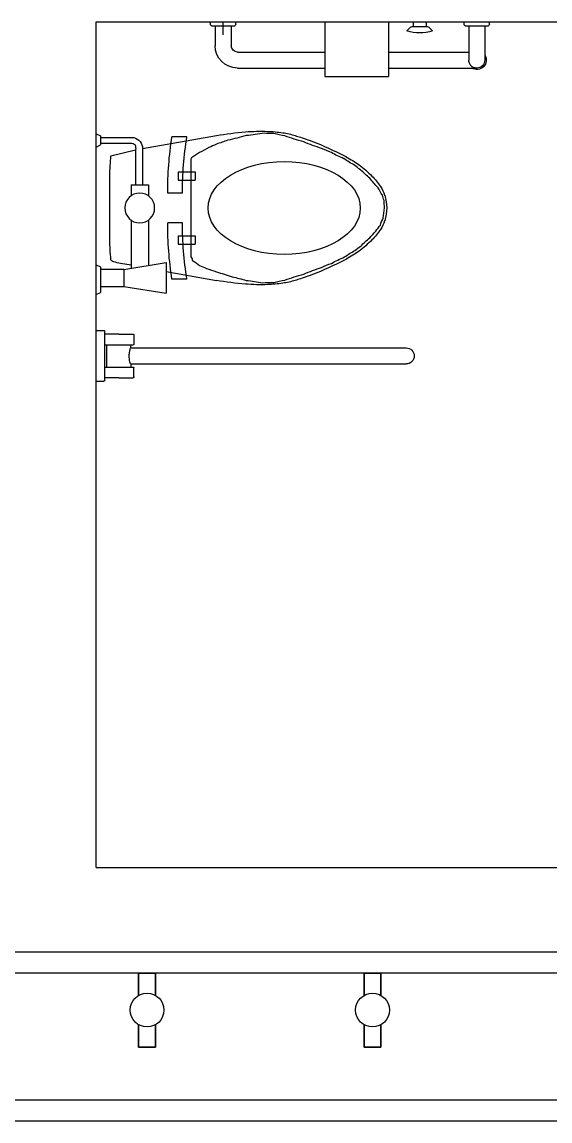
# Model space of a CAD drawing. Header units: millimetres. Extents: x 50157 to 283139, y 29188 to 187058.
# Drawn here: x 158317 to 159566, y 102788 to 105388 of the extents above; entities that cross this region are included whole.
import ezdxf

# ---------------------------------------------------------------- set-up
doc = ezdxf.new("R2010")
doc.units = ezdxf.units.MM
doc.layers.add('A-TOILET', color=252, linetype='Continuous')
doc.layers.add('A-WALL', color=3, linetype='Continuous')
doc.layers.add('AA-NO PLOT', color=151, linetype='Continuous', plot=False)

# ---------------------------------------------------------------- blocks, each defined once
blk = doc.blocks.new('대변기-장애인(평면)')
for p, q in [((0, 850), (0, 730)), ((0, 850), (18, 850)), ((20, 848), (20, 732)), ((53.5, 841.5), (20, 841.5)), ((53.5, 841.5), (87, 841.5)), ((89, 839.5), (89, 818.5)), ((20, 816.5), (87, 816.5)), ((25, 816.5), (25, 763.5)), ((82, 809), (82, 816.5)), ((82, 809), (733, 809)), ((20, 763.5), (87, 763.5)), ((82, 771), (82, 763.5)), ((82, 771), (733, 771)), ((89, 740.5), (89, 761.5)), ((0, 730), (18, 730)), ((53.5, 738.5), (20, 738.5)), ((53.5, 738.5), (87, 738.5)), ((0, 645), (10.1, 639.9)), ((10.1, 579.5), (10.1, 639.9)), ((10.1, 625.4), (65.4, 625.4)), ((65.4, 625.6), (165.1, 641.8)), ((65.4, 585), (65.4, 625.6)), ((165.1, 569), (165.1, 641.8)), ((165.1, 590.3), (284.1, 611.3)), ((214.2, 608.2), (178.8, 608.2)), ((0, 574.5), (10.1, 579.5)), ((10.1, 585.1), (65.4, 585.1)), ((82.1, 575.5), (57.4, 571)), ((65.4, 585.3), (165.1, 569)), ((82.1, 468.6), (82.1, 582.5)), ((123.2, 468.7), (123.2, 575.9)), ((223.6, 440), (223.6, 555.9)), ((193.4, 505.5), (193.4, 525.6)), ((193.4, 525.6), (233.7, 525.6)), ((233.7, 505.5), (233.7, 525.6)), ((32.2, 515.6), (32.2, 364.4)), ((193.4, 505.5), (233.7, 505.5)), ((203.8, 475.3), (168.8, 475.3)), ((223.6, 324.1), (223.6, 440)), ((82.1, 384.9), (82.1, 411.4)), ((123.2, 384.9), (123.2, 411.3)), ((203.8, 404.7), (168.8, 404.7)), ((82.1, 384.9), (123.2, 384.9)), ((92.9, 302.5), (92.9, 384.9)), ((109.4, 299.5), (109.4, 384.9)), ((193.4, 354.4), (193.4, 374.5)), ((193.4, 374.5), (233.7, 374.5)), ((233.7, 354.4), (233.7, 374.5)), ((193.4, 354.4), (233.7, 354.4)), ((34.7, 316.3), (92.9, 302.5)), ((0, 295.8), (10.1, 290.7)), ((10.1, 269.7), (10.1, 290.7)), ((10.1, 286.9), (81.1, 286.9)), ((109.4, 299.5), (284.1, 268.7)), ((0, 264.7), (10.1, 269.7)), ((10.1, 273.5), (88.6, 273.5)), ((214.2, 271.8), (178.8, 271.8)), ((334, 109), (540.3, 109)), ((540.3, 129.1), (691.4, 129.1)), ((540.3, 0), (540.3, 129.1)), ((691.4, 0), (691.4, 129.1)), ((691.4, 109), (900, 109)), ((881, 10), (881, 90)), ((919, 10), (919, 90)), ((281, 10), (281, 56)), ((319, 10), (319, 56)), ((334, 71), (540.3, 71)), ((691.4, 71), (881, 71)), ((270, 5), (270, 0)), ((325, 10), (275, 10)), ((330, 5), (330, 0)), ((734.8, 20.7), (741.9, 13.6)), ((749, 10.6), (781, 10.6)), ((749.7, 0), (749.7, 10.6)), ((779.9, 0), (779.9, 10.6)), ((788.1, 13.6), (795.2, 20.7)), ((870, 5), (870, 0)), ((925, 10), (875, 10)), ((930, 5), (930, 0))]:
    blk.add_line(p, q)
blk.add_circle((102.7, 440), 35.3)
for centre, radius, start, end in [((18, 848), 2, 360, 90), ((87, 839.5), 2, 360, 90), ((95.1, 800.3), 16.3, 150.4112, 166.7646), ((82, 807.7), 1.3, 90, 150.4112), ((87, 818.5), 2, 270, 360), ((733, 790), 19, 0, 90), ((150.2, 790), 72.2, 174.4356, 180), ((131.1, 790), 53.1, 180.0007, 186.4889), ((151.5, 791.9), 73.4, 170.488, 176.0102), ((116.2, 787.7), 38, 185.5644, 193.2354), ((733, 790), 19, 270, 0), ((121.4, 784.9), 42.6, 187.9746, 198.0845), ((82, 772.3), 1.3, 209.5888, 270), ((87, 761.5), 2, 360, 90), ((18, 732), 2, 270, 360), ((87, 740.5), 2, 270, 360), ((1059.8, 475.1), 891, 171.4079, 179.9859), ((1059.8, 475.1), 856, 171.0538, 179.9859), ((417.6, -157.8), 780.6, 94.7635, 99.8465), ((-10.5, 1622.1), 1072.2, 285.9453, 288.0285), ((125.5, 1413.3), 834.1, 283.5833, 285.9453), ((389.7, 176.9), 444.7, 88.0276, 94.7635), ((335.7, 856.7), 246.2, 274.3986, 283.5833), ((411.5, 727.9), 111.9, 260.7598, 274.3986), ((394.5, 315.7), 305.8, 81.2537, 88.0276), ((481.9, 832.4), 224.7, 254.0545, 260.7598), ((408.4, 406), 214.5, 73.1638, 81.2537), ((689.2, 1291.1), 722.7, 250.3169, 254.0545), ((337.5, 171.7), 459.3, 71.565, 73.1638), ((161.9, -354.9), 1014.3, 70.4891, 71.565), ((311.5, 67.1), 566.7, 66.0374, 70.4891), ((204.8, 615), 55.2, 294.0721, 314.9999), ((140.7, 850.8), 293.5, 290.5559, 294.0721), ((84.7, 1122.9), 567.9, 288.0285, 290.5559), ((1175.5, 2376.9), 1907.9, 248.9624, 250.3169), ((767.8, 1121.3), 589.6, 246.5257, 248.9624), ((178.7, -231.6), 893.6, 62.4926, 66.0374), ((498.4, 515.6), 466.2, 174.2893, 179.9999), ((39.5, 561.5), 5.05, 117.0736, 174.2893), ((46.4, 548), 20.2, 104.0361, 117.0736), ((102.9, 322.2), 252.9, 100.3596, 104.0361), ((214.9, 564.7), 12.4, 314.9999, 359.9999), ((741, 909.9), 386, 241.3894, 246.5257), ((737.9, 772.5), 264, 235.1772, 241.3894), ((490.3, 366.7), 218.9, 53.13, 62.4926), ((723.9, 671.8), 172.6, 229.3986, 235.1772), ((456.5, 321.8), 275.1, 44.7807, 53.13), ((960.5, 876.5), 482, 225.9417, 229.3986), ((799.8, 638), 199.1, 219.8055, 225.9417), ((533.9, 398.5), 166.2, 33.69, 44.7807), ((782.2, 572.2), 143.5, 212.5749, 219.8055), ((724.6, 493.5), 54.2, 194.0361, 212.5749), ((602.9, 444.5), 83.2, 17.99, 33.69), ((578.7, 436.7), 108.7, 9.4622, 17.99), ((785.2, 465.8), 106.3, 180.822, 194.0361), ((598.8, 440), 88.3, 350.5376, 9.4622), ((727.1, 401.4), 50.8, 156.0553, 170.5376), ((781.2, 423.5), 100.5, 170.5376, 180.822), ((578.7, 443.4), 108.7, 342.0098, 350.5376), ((1059.8, 404.9), 891, 180.0141, 188.5921), ((1059.8, 404.9), 856, 180.0141, 188.9462), ((802.3, 252.9), 194.4, 134.2741, 143.13), ((750.2, 354.9), 91.4, 143.13, 156.0553), ((602.9, 435.5), 83.2, 326.3098, 342.0098), ((498.4, 364.4), 466.2, 179.9999, 185.9268), ((456.5, 558.2), 275.1, 306.8698, 315.2191), ((949.5, 16.3), 465.2, 130.6012, 134.2741), ((533.9, 481.5), 166.2, 315.2191, 326.3098), ((767.2, 53.9), 325.1, 118.6104, 124.0311), ((490.3, 513.3), 218.9, 297.5072, 306.8698), ((706.2, 228.8), 145.5, 124.0311, 130.6012), ((221.5, 321.3), 3.56, 359.9999, 53.13), ((138.3, 168.4), 175.7, 53.13, 60.4324), ((178.7, 1111.6), 893.6, 293.9624, 297.5072), ((729.5, -8.8), 362.1, 113.4741, 118.6104), ((82.9, 298.1), 11.4, 260.696, 319.6363), ((83, 299.6), 26.6, 282.0437, 359.6731), ((72, 298.9), 21.2, 337.3981, 9.6866), ((29.9, -118.8), 478.3, 60.4324, 63.4349), ((147.7, 16), 305.1, 63.4349, 67.1946), ((219.2, 61.8), 236.1, 67.1946, 74.0545), ((1175.5, -1496.9), 1907.9, 109.6829, 111.0374), ((311.5, 812.9), 566.7, 289.5107, 293.9624), ((767.8, -241.3), 589.6, 111.0374, 113.4741), ((417.6, 1037.8), 780.6, 260.1533, 265.2363), ((188.8, -311.7), 603.7, 74.0545, 78.3434), ((328.6, -70), 339.7, 78.3434, 85.6012), ((412.7, 167.4), 96.5, 85.6012, 99.24), ((394.5, 564.3), 305.8, 271.9722, 278.7461), ((481.8, 47.6), 224.7, 99.24, 105.9453), ((408.4, 474), 214.5, 278.7461, 286.836), ((689.2, -411.1), 722.7, 105.9453, 109.6829), ((337.5, 708.4), 459.3, 286.836, 288.4349), ((161.9, 1234.9), 1014.3, 288.4349, 289.5107), ((389.7, 703.1), 444.7, 265.2363, 271.9722), ((334, 56), 53, 90, 180), ((900, 90), 19, 0, 180), ((900, 90), 22.5, 327.6124, 122.3876), ((334, 56), 15, 90, 180), ((765, -62.3), 88.3, 69.9866, 110.0132), ((275, 5), 5, 90, 180), ((325, 5), 5, 0, 90), ((749, 20.7), 10.1, 224.9999, 269.9999), ((781, 20.7), 10.1, 269.9999, 314.9999), ((875, 5), 5, 90, 180), ((925, 5), 5, 0, 90)]:
    blk.add_arc(centre, radius, start, end)
at = {"extrusion": (0, 0, -1)}
blk.add_ellipse((444.5, 440.1), major_axis=(180, 0), ratio=0.611111, dxfattribs=at)
at = {"layer": 'AA-NO PLOT'}
blk.add_line((300, 30), (300, 0), dxfattribs=at)
blk = doc.blocks.new('T-2')
at = {"layer": 'A-TOILET'}
blk.add_line((-2597186.6, 747065.1), (-2601386.6, 747065.1), dxfattribs=at)
at = {"layer": 'A-TOILET', "flags": 128}
blk.add_lwpolyline([(-2601336.6, 747115.1), (-2597236.6, 747115.1), (-2597236.6, 747415.1), (-2601336.6, 747415.1)], dxfattribs=at)
at = {"layer": 'A-TOILET'}
for points in [[(-2599046.6, 747362.3), (-2599046.6, 747415.1), (-2599086.6, 747415.1), (-2599086.6, 747362.3)], [(-2599086.6, 747362.3), (-2599086.6, 747415.1), (-2599046.6, 747415.1), (-2599046.6, 747362.3)], [(-2598513.2, 747362.3), (-2598513.2, 747415.1), (-2598553.2, 747415.1), (-2598553.2, 747362.3)], [(-2598553.2, 747362.3), (-2598553.2, 747415.1), (-2598513.2, 747415.1), (-2598513.2, 747362.3)], [(-2599086.6, 747293), (-2599086.6, 747240.1), (-2599046.6, 747240.1), (-2599046.6, 747293)], [(-2599046.6, 747293), (-2599046.6, 747240.1), (-2599086.6, 747240.1), (-2599086.6, 747293)], [(-2598553.2, 747293), (-2598553.2, 747240.1), (-2598513.2, 747240.1), (-2598513.2, 747293)], [(-2598513.2, 747293), (-2598513.2, 747240.1), (-2598553.2, 747240.1), (-2598553.2, 747293)]]:
    blk.add_lwpolyline(points, dxfattribs=at)
for centre in [(-2599066.6, 747327.6), (-2599066.6, 747327.6), (-2598533.2, 747327.6), (-2598533.2, 747327.6)]:
    blk.add_circle(centre, 40, dxfattribs=at)
at = {"layer": 'A-WALL'}
blk.add_line((-2599186.6, 747665.1), (-2599186.6, 749665.1), dxfattribs=at)
at = {"layer": 'A-WALL', "flags": 128}
for points in [[(-2599186.6, 749665.1), (-2597186.6, 749665.1), (-2597186.6, 749515.1)], [(-2599186.6, 747665.1), (-2596986.6, 747665.1)], [(-2601386.6, 747465.1), (-2597186.6, 747465.1)]]:
    blk.add_lwpolyline(points, dxfattribs=at)
at = {"layer": 'A-TOILET', "xscale": -1, "rotation": 180}
blk.add_blockref('대변기-장애인(평면)', (-2599186.6, 749665.1), dxfattribs=at)

msp = doc.modelspace()

# ---------------------------------------------------------------- block references
msp.add_blockref('T-2', (2757679.1, -644277.3))

doc.saveas('drawing.dxf')
